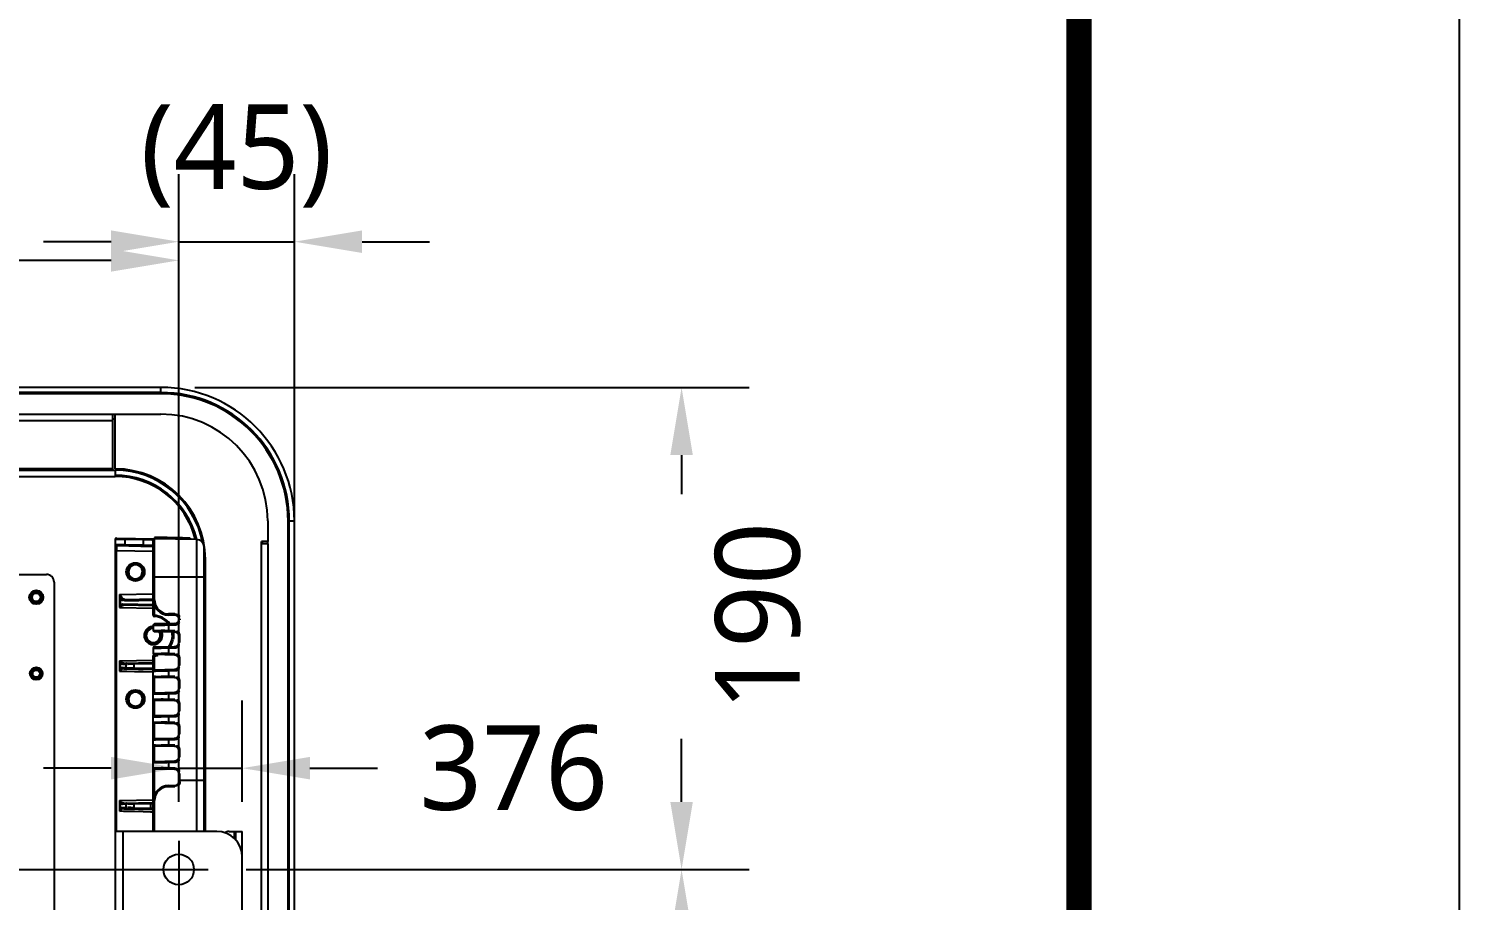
# Model space of a CAD drawing. Header units: millimetres. Extents: x 10297564 to 11610295, y -9287743 to -8409454.
# Drawn here: x 10538575 to 10549864, y -9092511 to -9085635 of the extents above; entities that cross this region are included whole.
import ezdxf

# ---------------------------------------------------------------- set-up
doc = ezdxf.new("R2010")
doc.units = ezdxf.units.MM
doc.header["$LTSCALE"] = 100
doc.linetypes.add('CENTER', pattern=[50.8, 31.75, -6.35, 6.35, -6.35])
for name, color, linetype in [('-0', 7, 'Continuous'), ('BOX', 7, 'Continuous'), ('BOX_Def', 8, 'Continuous'), ('E1', 1, 'Continuous')]:
    doc.layers.add(name, color=color, linetype=linetype)
doc.layers.add('TITLE', color=7, linetype='Continuous', lineweight=0)
doc.styles.add('HL-S1', font='DotumChe.ttf')
doc.styles.add('MG', font='malgun.ttf')
doc.dimstyles.new('HL-100', dxfattribs={"dimscale": 100, "dimtxt": 3, "dimasz": 4, "dimexe": 2, "dimexo": 2, "dimgap": 1, "dimtad": 1, "dimdec": 0, "dimzin": 0, "dimlunit": 6, "dimtxsty": 'HL-S1', "dimblk": 'DOTSMALL', "dimcen": 4, "dimdle": 2, "dimclrd": 256, "dimclre": 256, "dimclrt": 4, "dimazin": 0, "dimtfac": 1, "dimtdec": 0, "dimtix": 1, "dimtmove": 2, "dimatfit": 3, "dimldrblk": 'DOTSMALL', "dimfxl": 1.5, "dimtolj": 1, "dimtzin": 0, "dimlwd": -1, "dimlwe": -1, "dimarcsym": 0})

# ---------------------------------------------------------------- blocks, each defined once
blk = doc.blocks.new('A$C78AD5414')
at = {"layer": 'BOX', "const_width": 2}
blk.add_lwpolyline([(40, 20), (40, 574), (811, 574), (811, 20)], close=True, dxfattribs=at)
at = {"layer": 'BOX_Def'}
blk.add_lwpolyline([(0, 0), (841, 0), (841, 594), (0, 594)], close=True, dxfattribs=at)
blk = doc.blocks.new('*D90')
at = {"layer": 'defpoints', "color": 0, "transparency": 16777216}
for p in [(115202.5, 45546.1), (115202.5, 41942.7), (127964.1, 41942.7)]:
    blk.add_point(p, dxfattribs=at)
at = {"layer": 'E1', "color": 1, "transparency": 16777216}
for p, q in [((115202.5, 42342.7), (115202.5, 45946.1)), ((127964.1, 42342.7), (127964.1, 45946.1)), ((115602.5, 45546.1), (120213.6, 45546.1)), ((127564.1, 45546.1), (122564.1, 45546.1))]:
    blk.add_line(p, q, dxfattribs=at)
for points in [[(115602.5, 45612.7), (115602.5, 45479.4), (115202.5, 45546.1)], [(127564.1, 45612.7), (127564.1, 45479.4), (127964.1, 45546.1)]]:
    blk.add_solid(points, dxfattribs=at)
at = {"layer": 'E1', "color": 7, "transparency": 16777216, "insert": (121388.8, 46045.9), "char_height": 500, "attachment_point": 5, "style": 'MG'}
blk.add_mtext('\\A1;12,762', dxfattribs=at)
blk = doc.blocks.new('_DotSmall')
at = {"color": 0, "linetype": 'ByBlock', "const_width": 0.5}
blk.add_lwpolyline([(-0.0625, 0, 1), (0.0625, 0, 1)], format="xyb", close=True, dxfattribs=at)
blk = doc.blocks.new('*D88')
at = {"layer": 'defpoints', "color": 0, "transparency": 16777216}
for p in [(128340.3, 42542.1), (127964.1, 42111.4), (128340.3, 41942.7)]:
    blk.add_point(p, dxfattribs=at)
at = {"layer": 'E1', "color": 1, "transparency": 16777216}
for p, q in [((127964.1, 42511.4), (127964.1, 42942.1)), ((128340.3, 42342.7), (128340.3, 42942.1)), ((127564.1, 42542.1), (127164.1, 42542.1)), ((127964.1, 42542.1), (128340.3, 42542.1)), ((128740.3, 42542.1), (129140.3, 42542.1))]:
    blk.add_line(p, q, dxfattribs=at)
for points in [[(127564.1, 42608.8), (127564.1, 42475.5), (127964.1, 42542.1)], [(128740.3, 42608.8), (128740.3, 42475.5), (128340.3, 42542.1)]]:
    blk.add_solid(points, dxfattribs=at)
at = {"layer": 'E1', "color": 7, "transparency": 16777216, "insert": (129946.1, 42542.1), "char_height": 500, "attachment_point": 5, "style": 'MG'}
blk.add_mtext('\\A1;376', dxfattribs=at)
blk = doc.blocks.new('*D91')
at = {"layer": 'defpoints', "color": 0, "transparency": 16777216}
for p in [(127964.1, 41942.7), (127964.1, 37277.5), (130939.8, 37277.5)]:
    blk.add_point(p, dxfattribs=at)
at = {"layer": 'E1', "color": 1, "transparency": 16777216}
for p, q in [((128364.1, 41942.7), (131339.8, 41942.7)), ((130939.8, 41542.7), (130939.8, 40764.7)), ((130939.8, 37677.5), (130939.8, 38734.6)), ((128364.1, 37277.5), (131339.8, 37277.5))]:
    blk.add_line(p, q, dxfattribs=at)
for points in [[(130873.1, 41542.7), (131006.4, 41542.7), (130939.8, 41942.7)], [(130873.1, 37677.5), (131006.4, 37677.5), (130939.8, 37277.5)]]:
    blk.add_solid(points, dxfattribs=at)
at = {"layer": 'E1', "color": 7, "transparency": 16777216, "insert": (131381.3, 39749.6), "char_height": 500, "attachment_point": 5, "rotation": 90, "style": 'MG'}
blk.add_mtext('\\A1;4,665', dxfattribs=at)
blk = doc.blocks.new('*D87')
at = {"layer": 'defpoints', "color": 0, "transparency": 16777216}
for p in [(127658.9, 44794.4), (130939.8, 44794.4), (127964.1, 41942.7)]:
    blk.add_point(p, dxfattribs=at)
at = {"layer": 'E1', "color": 1, "transparency": 16777216}
for p, q in [((128058.9, 44794.4), (131339.8, 44794.4)), ((130939.8, 44394.4), (130939.8, 44163)), ((130939.8, 42342.7), (130939.8, 42716.1)), ((128364.1, 41942.7), (131339.8, 41942.7))]:
    blk.add_line(p, q, dxfattribs=at)
for points in [[(130873.1, 44394.4), (131006.4, 44394.4), (130939.8, 44794.4)], [(130873.1, 42342.7), (131006.4, 42342.7), (130939.8, 41942.7)]]:
    blk.add_solid(points, dxfattribs=at)
at = {"layer": 'E1', "color": 7, "transparency": 16777216, "insert": (131391.8, 43439.5), "char_height": 500, "attachment_point": 5, "rotation": 90, "style": 'MG'}
blk.add_mtext('\\A1;190', dxfattribs=at)
blk = doc.blocks.new('*D86')
at = {"layer": 'defpoints', "color": 0, "transparency": 16777216}
for p in [(128648.8, 45656.5), (127964.1, 42111.4), (128648.8, 42007.7)]:
    blk.add_point(p, dxfattribs=at)
at = {"layer": 'E1', "color": 1, "transparency": 16777216}
for p, q in [((127964.1, 42511.4), (127964.1, 46056.5)), ((128648.8, 42407.7), (128648.8, 46056.5)), ((127564.1, 45656.5), (127164.1, 45656.5)), ((127964.1, 45656.5), (128648.8, 45656.5)), ((129048.8, 45656.5), (129448.8, 45656.5))]:
    blk.add_line(p, q, dxfattribs=at)
for points in [[(127564.1, 45723.2), (127564.1, 45589.8), (127964.1, 45656.5)], [(129048.8, 45723.2), (129048.8, 45589.8), (128648.8, 45656.5)]]:
    blk.add_solid(points, dxfattribs=at)
at = {"layer": 'E1', "color": 7, "transparency": 16777216, "insert": (128306.4, 46163.2), "char_height": 500, "attachment_point": 5, "style": 'MG'}
blk.add_mtext('\\A1;(45)', dxfattribs=at)
blk = doc.blocks.new('인버터 외형도')
at = {"layer": '-0', "linetype": 'Continuous'}
for p, q in [((127858.7, 44794.4), (115277.8, 44794.4)), ((127858.7, 44756.8), (127858.7, 44794.4)), ((127858.7, 44764.3), (115277.8, 44764.3)), ((127858.7, 44756.8), (115277.8, 44756.8)), ((115277.8, 44636.4), (127858.7, 44636.4)), ((127572.8, 44636.4), (127572.8, 44305.3)), ((127587.8, 44312.9), (127587.8, 44636.4)), ((115563.7, 44598.8), (127572.8, 44598.8)), ((127587.8, 44606.3), (127572.8, 44606.3)), ((115548.6, 44305.3), (127587.8, 44305.3)), ((127572.8, 44312.9), (115563.7, 44312.9)), ((127587.8, 44305.3), (127587.8, 44267.7)), ((115548.6, 44267.7), (127587.8, 44267.7)), ((127795.1, 44221.3), (127800.7, 44226.9)), ((127823.2, 44249.4), (127828.8, 44255)), ((128490.8, 44004.4), (128490.8, 43884)), ((128611.2, 44004.4), (128648.8, 44004.4)), ((128611.2, 34674), (128611.2, 44004.4)), ((128618.7, 34674), (128618.7, 44004.4)), ((128648.8, 34674), (128648.8, 44004.4)), ((127587.8, 43895.3), (127587.8, 43866.4)), ((127595, 43895.2), (127587.8, 43895.3)), ((127587.8, 43866.4), (127618, 43865.8)), ((127587.8, 43861.6), (127587.8, 42168.4)), ((127617.9, 43894.9), (127595, 43895.2)), ((127595.2, 43858.8), (127813.6, 43853.9)), ((127595.5, 43902.8), (127821, 43898.9)), ((127648, 43894.4), (127617.9, 43894.9)), ((127618, 43865.8), (127648, 43865.2)), ((127648, 43865.2), (127647.9, 43857.6)), ((127648.2, 43901.9), (127648, 43894.4)), ((127753.4, 43892.6), (127648, 43894.4)), ((127648, 43865.2), (127648, 43894.4)), ((127648, 43865.2), (127753.4, 43862.8)), ((127753.4, 43862.8), (127753.2, 43855.2)), ((127753.5, 43900.1), (127753.4, 43892.6)), ((127805.5, 43891.5), (127753.4, 43892.6)), ((127753.4, 43892.6), (127753.4, 43862.8)), ((127753.4, 43862.8), (127805.6, 43861.4)), ((127813.6, 43891.4), (127805.5, 43891.5)), ((127805.6, 43861.4), (127813.6, 43861.2)), ((127813.6, 43447.3), (127813.6, 43891.4)), ((127821.1, 43907.2), (127821, 43898.9)), ((127851.3, 43906.5), (127821.1, 43907.1)), ((128070.2, 43894.5), (127821.2, 43898.9)), ((127821.2, 43537.9), (127821.2, 43898.9)), ((128031.8, 43902.7), (128031.8, 43895.2)), ((128070.2, 43894.5), (128070.2, 42168.4)), ((128490.8, 43884), (128453.2, 43884)), ((128453.2, 34794.4), (128453.2, 43884)), ((128490.8, 43868.9), (128453.2, 43868.9)), ((128460.7, 43868.9), (128460.7, 43884)), ((128490.8, 43868.9), (128490.8, 43884)), ((128490.8, 43868.9), (128490.8, 34809.4)), ((127587.8, 43828.7), (127595.2, 43828.7)), ((127812.7, 43823.8), (127595.2, 43828.7)), ((127595.2, 42168.4), (127595.2, 43828.7)), ((128114.6, 42168.4), (128114.6, 43849.4)), ((128122.1, 42168.4), (128122.1, 43778.6)), ((127016, 43688.3), (127181.5, 43688.3)), ((127226.7, 43643.2), (127226.7, 41175.2)), ((127813.6, 43673.3), (128114.6, 43673.3)), ((128116.2, 43671.7), (128122.1, 43677.6)), ((127614.6, 43569.1), (127813.6, 43573.3)), ((127614.6, 43569.1), (127614.6, 43562.6)), ((127614.6, 43562.6), (127614.6, 43506.1)), ((127620.5, 43506.6), (127620.5, 43548.9)), ((127643.6, 43532.2), (127813.6, 43535.8)), ((127649.6, 43539.8), (127813.6, 43543.2)), ((127821.2, 43537.9), (127813.6, 43537.9)), ((127614.6, 43506.1), (127614.6, 43493.2)), ((127614.6, 43493.2), (127813.6, 43488.2)), ((127617.7, 43499.3), (127617, 43496.8)), ((127632.6, 43513.6), (127813.6, 43509.8)), ((127813.6, 43502.4), (127638.6, 43506.1)), ((127814.6, 43446.4), (127813.6, 43447.3)), ((127821, 43445.4), (127821, 43498.9)), ((127941.5, 43447.6), (127903.9, 43447.6)), ((127941.6, 43455.1), (127904, 43455.1)), ((127813.6, 43387.5), (127826, 43387.8)), ((127813.6, 43387.5), (127813.6, 43357.1)), ((127813.6, 43357.1), (127826, 43356.8)), ((127942, 43397.8), (127820.9, 43395.1)), ((127942, 43346.8), (127820.9, 43349.6)), ((127826, 43387.8), (127859.8, 43388.5)), ((127826, 43356.8), (127859.7, 43356.1)), ((127905.4, 43389.9), (127940.8, 43389.9)), ((127905.4, 43354.8), (127905.4, 43389.9)), ((127940.9, 43354.8), (127905.4, 43354.8)), ((127964.1, 43425), (127971.7, 43425)), ((127964.1, 43420.4), (127964.1, 43425)), ((127971.7, 43420.4), (127964.1, 43420.4)), ((127971.7, 43425), (127971.7, 43420.4)), ((127971.7, 43324.3), (127964.1, 43324.3)), ((127964.1, 43324.3), (127964.1, 43284.9)), ((127971.7, 43284.9), (127964.1, 43284.9)), ((127971.7, 43284.9), (127971.7, 43324.3)), ((127614.6, 43177.8), (127814.1, 43182)), ((127813.6, 43252.1), (127826, 43252.3)), ((127813.6, 43252.1), (127813.6, 43221.7)), ((127813.6, 43221.7), (127826, 43221.4)), ((127813.6, 43207), (127821, 43207)), ((127813.6, 42168.4), (127813.6, 43207)), ((127820.9, 43259.6), (127942, 43262.4)), ((127942, 43211.4), (127820.9, 43214.1)), ((127821, 43124.2), (127821, 43207)), ((127826, 43252.3), (127859.8, 43253)), ((127826, 43221.4), (127859.7, 43220.7)), ((127905.4, 43254.4), (127940.8, 43254.4)), ((127905.4, 43219.3), (127905.4, 43254.4)), ((127940.9, 43219.3), (127905.4, 43219.3)), ((127971.7, 43188.8), (127964.1, 43188.8)), ((127964.1, 43188.8), (127964.1, 43149.5)), ((127971.7, 43149.5), (127971.7, 43188.8)), ((127614.6, 43177.8), (127614.6, 43172.9)), ((127614.6, 43172.9), (127614.6, 43134.7)), ((127614.6, 43134.7), (127614.6, 43129.9)), ((127614.6, 43129.9), (127614.6, 43115.3)), ((127614.6, 43115.3), (127618.6, 43116.9)), ((127620.6, 43172.8), (127616.6, 43173.9)), ((127618.6, 43116.9), (127638.2, 43116.5)), ((127620.5, 43130.4), (127620.5, 43162.7)), ((127624, 43158.9), (127620.5, 43162.7)), ((127624, 43134.3), (127620.5, 43130.4)), ((127628.2, 43156.5), (127624, 43158.9)), ((127628.1, 43136.6), (127624, 43134.3)), ((127632.6, 43137.4), (127628.1, 43136.6)), ((127632.6, 43155.8), (127628.2, 43156.5)), ((127652.1, 43156.2), (127632.6, 43155.8)), ((127632.6, 43137.4), (127652.1, 43137)), ((127638.2, 43116.5), (127657.7, 43116)), ((127638.6, 43163.3), (127813.6, 43167)), ((127638.6, 43129.9), (127813.8, 43126.2)), ((127652.8, 43159.8), (127652.1, 43156.2)), ((127652.1, 43156.2), (127652.1, 43137)), ((127652.1, 43137), (127681.7, 43136.4)), ((127655.1, 43130.5), (127658, 43129.4)), ((127657.7, 43116), (127701.9, 43114.9)), ((127661.2, 43156.3), (127660.5, 43156.3)), ((127665.3, 43156.4), (127661.2, 43156.3)), ((127681.2, 43156.7), (127665.3, 43156.4)), ((127700, 43157.1), (127681.2, 43156.7)), ((127700, 43157.1), (127700.1, 43160.8)), ((127813.6, 43159.5), (127700, 43157.1)), ((127700, 43136.1), (127700, 43157.1)), ((127700, 43136.1), (127813.9, 43133.7)), ((127701.9, 43114.9), (127754.1, 43113.5)), ((127754.1, 43113.5), (127814.2, 43112)), ((127813.6, 43116.6), (127826, 43116.9)), ((127820.9, 43124.2), (127942, 43126.9)), ((127826, 43116.9), (127859.8, 43117.6)), ((127905.4, 43119), (127940.8, 43119)), ((127905.4, 43083.9), (127905.4, 43119)), ((127971.7, 43149.5), (127964.1, 43149.5)), ((127813.6, 43086.2), (127826, 43086)), ((127942, 43075.9), (127820.9, 43078.7)), ((127821, 42988.7), (127821, 43078.7)), ((127826, 43086), (127859.7, 43085.3)), ((127940.9, 43083.9), (127905.4, 43083.9)), ((127971.7, 43053.4), (127964.1, 43053.4)), ((127964.1, 43053.4), (127964.1, 43014)), ((127971.7, 43014), (127964.1, 43014)), ((127971.7, 43014), (127971.7, 43053.4)), ((127813.6, 42981.2), (127826, 42981.5)), ((127813.6, 42950.8), (127826, 42950.5)), ((127820.9, 42988.7), (127942, 42991.5)), ((127942, 42940.5), (127820.9, 42943.2)), ((127821, 42853.3), (127821, 42943.2)), ((127826, 42981.5), (127859.8, 42982.2)), ((127826, 42950.5), (127859.7, 42949.8)), ((127905.4, 42983.5), (127940.8, 42983.5)), ((127905.4, 42948.4), (127905.4, 42983.5)), ((127940.9, 42948.4), (127905.4, 42948.4)), ((127813.6, 42845.8), (127826, 42846)), ((127820.9, 42853.3), (127942, 42856)), ((127826, 42846), (127859.8, 42846.7)), ((127905.4, 42848.1), (127940.8, 42848.1)), ((127905.4, 42813), (127905.4, 42848.1)), ((127971.7, 42917.9), (127964.1, 42917.9)), ((127964.1, 42917.9), (127964.1, 42878.6)), ((127971.7, 42878.6), (127964.1, 42878.6)), ((127971.7, 42878.6), (127971.7, 42917.9)), ((127813.6, 42815.3), (127826, 42815.1)), ((127942, 42805.1), (127820.9, 42807.8)), ((127821, 42717.8), (127821, 42807.8)), ((127826, 42815.1), (127859.7, 42814.4)), ((127940.9, 42813), (127905.4, 42813)), ((127971.7, 42782.5), (127964.1, 42782.5)), ((127964.1, 42782.5), (127964.1, 42743.2)), ((127971.7, 42743.2), (127971.7, 42782.5)), ((127813.6, 42710.3), (127826, 42710.6)), ((127813.6, 42679.9), (127826, 42679.6)), ((127820.9, 42717.8), (127942, 42720.6)), ((127942, 42669.6), (127820.9, 42672.4)), ((127821, 42582.4), (127821, 42672.4)), ((127826, 42710.6), (127859.8, 42711.3)), ((127826, 42679.6), (127859.7, 42678.9)), ((127905.4, 42712.6), (127940.8, 42712.6)), ((127905.4, 42677.6), (127905.4, 42712.6)), ((127940.9, 42677.6), (127905.4, 42677.6)), ((127971.7, 42743.2), (127964.1, 42743.2)), ((127971.7, 42647.1), (127964.1, 42647.1)), ((127964.1, 42647.1), (127964.1, 42607.7)), ((127971.7, 42607.7), (127964.1, 42607.7)), ((127971.7, 42607.7), (127971.7, 42647.1)), ((127813.6, 42574.9), (127826, 42575.1)), ((127813.6, 42544.4), (127826, 42544.2)), ((127820.9, 42582.4), (127942, 42585.2)), ((127942, 42534.2), (127820.9, 42536.9)), ((127821, 42376.7), (127821, 42536.9)), ((127826, 42575.1), (127859.8, 42575.8)), ((127826, 42544.2), (127859.7, 42543.5)), ((127905.4, 42577.2), (127940.8, 42577.2)), ((127905.4, 42542.1), (127905.4, 42577.2)), ((127940.9, 42542.1), (127905.4, 42542.1)), ((127971.7, 42511.6), (127964.1, 42511.6)), ((127964.1, 42461.8), (127964.1, 42511.6)), ((127971.7, 42462), (127971.7, 42511.6)), ((127903.9, 42439.3), (127941.5, 42439.3)), ((127941.6, 42432.7), (127904, 42432.7)), ((128114.6, 42469.4), (127964.1, 42469.4)), ((127614.6, 42350.1), (127813, 42354.3)), ((127614.6, 42350.1), (127614.6, 42345.2)), ((127614.6, 42345.2), (127614.6, 42307)), ((127620.6, 42345.1), (127616.6, 42346.2)), ((127620.5, 42302.7), (127620.5, 42335)), ((127624, 42331.2), (127620.5, 42335)), ((127638.6, 42335.6), (127813.3, 42339.3)), ((127821.2, 42168.3), (127821.2, 42351.9)), ((127614.6, 42307), (127614.6, 42302.2)), ((127614.6, 42302.2), (127614.6, 42287.6)), ((127614.6, 42287.6), (127618.6, 42289.2)), ((127618.6, 42289.2), (127638.2, 42288.8)), ((127628.2, 42328.8), (127624, 42331.2)), ((127632.6, 42328.1), (127628.2, 42328.8)), ((127652.1, 42328.5), (127632.6, 42328.1)), ((127632.6, 42309.7), (127652.1, 42309.3)), ((127638.2, 42288.8), (127657.7, 42288.3)), ((127638.6, 42302.2), (127813.6, 42298.5)), ((127652.8, 42332.1), (127652.1, 42328.5)), ((127652.1, 42328.5), (127652.1, 42309.3)), ((127655.1, 42302.8), (127658, 42301.8)), ((127657.7, 42288.3), (127701.9, 42287.2)), ((127661.4, 42328.7), (127660.5, 42328.6)), ((127661.2, 42309.1), (127660.5, 42309.1)), ((127665.3, 42309), (127661.2, 42309.1)), ((127665.3, 42328.7), (127661.4, 42328.7)), ((127681.2, 42329), (127665.3, 42328.7)), ((127681.3, 42308.7), (127665.3, 42309)), ((127700, 42329.4), (127681.2, 42329)), ((127700, 42308.4), (127681.3, 42308.7)), ((127700, 42329.4), (127700.1, 42333.1)), ((127796.5, 42331.4), (127700, 42329.4)), ((127700, 42308.4), (127700, 42329.4)), ((127700, 42308.4), (127796.5, 42306.3)), ((127701.9, 42287.2), (127754.1, 42285.8)), ((127754.1, 42285.8), (127797.3, 42284.7)), ((127813.4, 42331.8), (127796.5, 42331.4)), ((127796.5, 42331.4), (127796.5, 42306.3)), ((127796.5, 42306.3), (127813.6, 42306)), ((127797.3, 42284.7), (127813.6, 42284.3)), ((128189.8, 42168.4), (127587.8, 42168.4)), ((127587.8, 42168.4), (127587.8, 36931.3)), ((127633, 42168.4), (127633, 36931.3)), ((128262.3, 42168.4), (128340.3, 42168.4)), ((128295.1, 42124.8), (128295.1, 42168.4)), ((128302.7, 42117.3), (128302.7, 42168.4)), ((128340.3, 36931.3), (128340.3, 42168.4))]:
    blk.add_line(p, q, dxfattribs=at)
at = {"layer": '-0', "linetype": 'CENTER'}
for p, q in [((127964.1, 42111.4), (127964.1, 37068.3)), ((115042.8, 41942.7), (128138.8, 41942.7))]:
    blk.add_line(p, q, dxfattribs=at)
at = {"layer": '-0', "linetype": 'Continuous'}
for points in [[(127615.6, 43562.6), (127617.8, 43558.5), (127619.3, 43553.8), (127620.5, 43548.9)], [(127616.6, 43563.3), (127620.7, 43561), (127623.7, 43557.2), (127626.4, 43553.1)], [(127626.4, 43553), (127624.1, 43552), (127622, 43550.5), (127620.5, 43548.9)], [(127620.5, 43506.6), (127619.2, 43502.9), (127617.7, 43499.3)], [(127618.6, 43493.1), (127620.7, 43496.5), (127623.6, 43499), (127626.4, 43501.5)], [(127620.5, 43506.6), (127624, 43510.5), (127628.2, 43512.9), (127632.6, 43513.6)], [(127821, 43445.4), (127817.3, 43445.7), (127814.6, 43446.4)], [(127904, 43455.1), (127904, 43451.3), (127903.9, 43448.6), (127903.9, 43447.6)], [(127905.1, 43397), (127905.2, 43396), (127905.3, 43393.2), (127905.4, 43389.4)], [(127905.4, 43355.2), (127905.3, 43351.4), (127905.2, 43348.7), (127905.1, 43347.7)], [(127905.4, 43254), (127905.3, 43257.8), (127905.2, 43260.5), (127905.1, 43261.5)], [(127905.4, 43219.7), (127905.3, 43216), (127905.2, 43213.2), (127905.1, 43212.2)], [(127616.6, 43172.4), (127617.6, 43170.1), (127619.2, 43166.5), (127620.5, 43162.7)], [(127617.8, 43118.3), (127617.7, 43122.4), (127619, 43126.4), (127620.5, 43130.4)], [(127618.6, 43116.9), (127620.7, 43120.3), (127623.6, 43122.8), (127626.4, 43125.3)], [(127626.4, 43167.9), (127623.7, 43170.4), (127620.6, 43172.8)], [(127652.1, 43137), (127652.9, 43133.2), (127655.1, 43130.5)], [(127658, 43163.7), (127655, 43162.6), (127652.8, 43159.8)], [(127701.2, 43128.5), (127700.6, 43129.6), (127700.1, 43132.3), (127700, 43136.1)], [(127700.1, 43160.8), (127700.6, 43163.6), (127701.2, 43164.6)], [(127905.4, 43118.6), (127905.3, 43122.3), (127905.2, 43125.1), (127905.1, 43126.1)], [(127905.4, 43084.3), (127905.3, 43080.5), (127905.2, 43077.8), (127905.1, 43076.8)], [(127905.4, 42983.1), (127905.3, 42986.9), (127905.2, 42989.6), (127905.1, 42990.6)], [(127905.4, 42948.9), (127905.3, 42945.1), (127905.2, 42942.3), (127905.1, 42941.3)], [(127905.4, 42847.7), (127905.3, 42851.4), (127905.2, 42854.2), (127905.1, 42855.2)], [(127905.4, 42813.4), (127905.3, 42809.7), (127905.2, 42806.9), (127905.1, 42805.9)], [(127905.4, 42712.2), (127905.3, 42716), (127905.2, 42718.8), (127905.1, 42719.8)], [(127905.4, 42678), (127905.3, 42674.2), (127905.2, 42671.5), (127905.1, 42670.5)], [(127905.4, 42576.8), (127905.3, 42580.6), (127905.2, 42583.3), (127905.1, 42584.3)], [(127905.4, 42542.5), (127905.3, 42538.8), (127905.2, 42536), (127905.1, 42535)], [(127616.6, 42344.7), (127617.6, 42342.4), (127619.2, 42338.8), (127620.5, 42335)], [(127626.4, 42340.2), (127623.7, 42342.7), (127620.6, 42345.1)], [(127658, 42336), (127655, 42334.9), (127652.8, 42332.1)], [(127700.1, 42333.1), (127700.6, 42335.9), (127701.2, 42336.9)], [(127617.3, 42290), (127617.5, 42294.3), (127619, 42298.5), (127620.5, 42302.7)], [(127618.6, 42289.2), (127621.1, 42292.9), (127626.4, 42297.6)], [(127620.5, 42302.7), (127624, 42306.6), (127628.2, 42308.9), (127632.6, 42309.7)], [(127652.1, 42309.3), (127652.9, 42305.5), (127655.1, 42302.8)], [(127701.2, 42300.8), (127700.6, 42301.9), (127700.1, 42304.6), (127700, 42308.4)]]:
    blk.add_lwpolyline(points, dxfattribs=at)
for centre, radius in [((127708.2, 43703.4), 54.2), ((127708.2, 43703.4), 45.1), ((127121.3, 43552.9), 41.4), ((127121.3, 43552.9), 40.7), ((127121.3, 43552.9), 40.5), ((127121.3, 43552.9), 30.9), ((127121.3, 43552.9), 24.8), ((127121.3, 43101.4), 37.6), ((127121.3, 43101.4), 30.1), ((127121.3, 43101.4), 21.2), ((127708.2, 42950.9), 54.2), ((127708.2, 42950.9), 45.1), ((127964.1, 41942.7), 90.3)]:
    blk.add_circle(centre, radius, dxfattribs=at)
for centre, radius, start, end in [((127858.7, 44004.4), 790.1, 0, 90), ((127858.7, 44004.4), 760, 0, 90), ((127858.7, 44004.4), 752.4, 0, 90), ((127858.7, 44004.4), 632.1, 0, 90), ((127587.8, 43778.6), 534.2, 0, 90), ((127587.8, 43778.6), 526.7, 10.56304, 90), ((127587.8, 43778.6), 496.6, 13.49211, 90), ((127587.8, 43778.6), 489.1, 14.21053, 90), ((127595.4, 43895.3), 7.52, 89.01642, 180.00159), ((127595.4, 43866.4), 7.52, 179.99918, 268.68798), ((127821.1, 43891.4), 7.52, 89, 180), ((127463.9, 21468.4), 22441.5, 88.5501, 89.0111), ((128069.4, 43849.4), 45.1, 0, 89), ((133769.5, 43864), 6174.4, 180.18802, 180.32722), ((127181.5, 43643.2), 45.1, 0, 90), ((127708.2, 43703.4), 42.1, 270, 269.90984), ((127708.2, 43703.4), 41.4, 255, 195), ((127121.3, 43552.9), 30.1, 255, 195), ((127649, 43565.3), 25.5, 258.6105, 271.19154), ((127903.9, 43537.9), 90.3, 180, 270), ((127821.1, 43447.3), 7.52, 180, 266.41668), ((127813.6, 43327.2), 112.9, 38.12001, 86.41668), ((127813.2, 43321.3), 124.4, 66.86633, 86.43222), ((127814.4, 43324.4), 121.1, 53.26349, 66.78943), ((127941.5, 43425), 22.6, 0, 90), ((127813.6, 43327.2), 54.2, 90, 25.51645), ((127813.6, 43327.2), 45.1, 90, 28.80328), ((127813.6, 43327.2), 42.1, 90, 31.139), ((127813.6, 43327.2), 41.4, 90, 195), ((127821.1, 43387.5), 7.52, 91.30153, 180.00015), ((127821.1, 43357.1), 7.52, 179.99986, 268.69847), ((127461.7, 23117), 20243, 88.74401, 88.87337), ((127463.5, 63531.7), 20147.1, 271.12696, 271.25691), ((127815.7, 43326.3), 118.7, 46.45085, 53.23101), ((127815.6, 43326.2), 118.9, 39.08028, 46.43337), ((127815.5, 43326.1), 119, 37.21134, 39.08475), ((127941.5, 43420.4), 22.6, 271.32256, 360), ((127622.6, 43382.9), 319.8, 1.31301, 1.98005), ((127813.6, 43327.2), 41.4, 255, 31.75251), ((127813.6, 43327.2), 112.9, 322.61132, 8.95728), ((127813.1, 43327.4), 120.8, 325.02407, 334.13002), ((127814.7, 43326.6), 119.1, 334.11146, 348.70605), ((127941.5, 43324.3), 22.6, 358.72932, 88.7), ((127941.5, 43284.9), 22.6, 271.32254, 0), ((127821.1, 43252.1), 7.52, 91.3, 180), ((127821.1, 43221.7), 7.52, 179.99986, 268.69847), ((127821.1, 43207), 7.52, 93.58332, 180), ((127813.8, 43321.3), 114.5, 273.60548, 278.60093), ((127813.1, 43325.9), 119.2, 278.59654, 283.3008), ((127461.7, 22981.6), 20243, 88.74401, 88.87337), ((127463.5, 63396.4), 20147.2, 271.12696, 271.25691), ((127941.5, 43188.8), 22.6, 358.72932, 88.7), ((127637.4, 43179.2), 15.8, 226.09753, 242.40732), ((127637.4, 43113.9), 15.8, 117.57123, 133.90355), ((127821.1, 43116.6), 7.52, 91.3, 180), ((127463.5, 63260.9), 20147.2, 271.12696, 271.25691), ((127941.5, 43149.5), 22.6, 271.32254, 0), ((127821.1, 43086.2), 7.52, 179.99986, 268.69847), ((127461.7, 22846.1), 20243, 88.74401, 88.87337), ((127941.5, 43053.4), 22.6, 358.72932, 88.7), ((127941.5, 43014), 22.6, 271.32254, 0), ((127708.2, 42950.9), 42.1, 270, 269.90984), ((127708.2, 42950.9), 41.4, 255, 195), ((127821.1, 42981.2), 7.52, 91.3, 180), ((127821.1, 42950.8), 7.52, 179.99986, 268.69847), ((127461.7, 22710.7), 20243, 88.74401, 88.87337), ((127463.5, 63125.5), 20147.2, 271.12696, 271.25691), ((127941.5, 42917.9), 22.6, 358.72932, 88.7), ((127821.1, 42845.8), 7.52, 91.3, 180), ((127463.5, 62990), 20147.2, 271.12696, 271.25691), ((127941.5, 42878.6), 22.6, 271.32254, 0), ((127821.1, 42815.3), 7.52, 179.99986, 268.69847), ((127461.7, 22575.2), 20243, 88.74401, 88.87337), ((127941.5, 42782.5), 22.6, 358.72932, 88.7), ((127821.1, 42710.3), 7.52, 91.3, 180), ((127821.1, 42679.9), 7.52, 179.99986, 268.69847), ((127461.7, 22439.8), 20243, 88.74401, 88.87337), ((127463.5, 62854.6), 20147.2, 271.12696, 271.25691), ((127941.5, 42743.2), 22.6, 271.32254, 0), ((127941.5, 42647.1), 22.6, 358.72932, 88.7), ((127941.5, 42607.7), 22.6, 271.32254, 0), ((127821.1, 42574.9), 7.52, 91.3, 180), ((127821.1, 42544.4), 7.52, 179.99986, 268.69847), ((127462.2, 22330.3), 20217.1, 88.74373, 88.87326), ((127463.5, 62719.1), 20147.2, 271.12696, 271.25691), ((127941.5, 42511.6), 22.6, 0, 88.7), ((127903.9, 42349), 90.3, 90, 180), ((127941.5, 42461.8), 22.6, 270, 360), ((127637.4, 42351.5), 15.8, 226.09753, 242.40732), ((127637.4, 42286.2), 15.8, 117.57245, 133.90479), ((128189.8, 42017.9), 150.5, 0, 90), ((128262.3, 42123.2), 45.1, 90, 124.18998)]:
    blk.add_arc(centre, radius, start, end, dxfattribs=at)
for points, knots in [([(127595.2, 43858.8), (127593.8, 43858.9), (127596.9, 43850.5), (127595.1, 43847.4), (127595.2, 43843.7)], [0, 0, 0, 0, 0.269869, 1, 1, 1, 1]), ([(127620.5, 43548.9), (127622.8, 43544.2), (127626, 43533.6), (127638.7, 43535), (127641.1, 43538.1)], [0, 0, 0, 0, 0.577549, 1, 1, 1, 1]), ([(127644, 43540.3), (127640.5, 43540.9), (127633.5, 43544), (127628.4, 43549.8), (127626.4, 43553.1)], [0, 0, 0, 0, 0.475178, 1, 1, 1, 1]), ([(127643.6, 43532.2), (127643.6, 43533.4), (127644.3, 43535.7), (127645.7, 43537.7), (127646.6, 43538.4)], [0, 0, 0, 0, 0.499525, 1, 1, 1, 1]), ([(127646.6, 43538.4), (127647, 43538.8), (127648, 43539.4), (127649.1, 43539.7), (127649.6, 43539.8)], [0, 0, 0, 0, 0.527, 1, 1, 1, 1]), ([(127626.4, 43501.5), (127625.2, 43502), (127622.9, 43503.5), (127621.1, 43505.5), (127620.5, 43506.6)], [0, 0, 0, 0, 0.514137, 1, 1, 1, 1]), ([(127626.4, 43501.5), (127628, 43503.1), (127631.9, 43505.5), (127636.4, 43506.1), (127638.6, 43506.1)], [0, 0, 0, 0, 0.505944, 1, 1, 1, 1]), ([(127632.6, 43513.6), (127632.6, 43511.8), (127633.9, 43508.5), (127637, 43506.1), (127638.6, 43506.1)], [0, 0, 0, 0, 0.532519, 1, 1, 1, 1]), ([(127821, 43445.4), (127820.9, 43444.1), (127821.4, 43443.1), (127820.1, 43439.6), (127820.6, 43439.8)], [0, 0, 0, 0, 0.706069, 1, 1, 1, 1]), ([(127941.6, 43455.1), (127941.6, 43453.4), (127940.8, 43451.7), (127942.3, 43447.6), (127941.5, 43447.6)], [0, 0, 0, 0, 0.677283, 1, 1, 1, 1]), ([(127967.8, 43439.8), (127967.8, 43438.4), (127967.1, 43435.1), (127965.3, 43432.3), (127964.2, 43430.9)], [0, 0, 0, 0, 0.439535, 1, 1, 1, 1]), ([(127940.8, 43389.9), (127944.5, 43389.9), (127951.9, 43391.1), (127959, 43394), (127962.1, 43396.1)], [0, 0, 0, 0, 0.493778, 1, 1, 1, 1]), ([(127942.3, 43354.3), (127942.3, 43352.6), (127941.4, 43351), (127942.8, 43346.8), (127942, 43346.8)], [0, 0, 0, 0, 0.677233, 1, 1, 1, 1]), ([(127942, 43397.8), (127942.4, 43397.8), (127941.7, 43395.7), (127942.2, 43394.9), (127942.2, 43394)], [0, 0, 0, 0, 0.289316, 1, 1, 1, 1]), ([(127957, 43350.1), (127955.5, 43350.2), (127952, 43349.4), (127949.1, 43347.5), (127947.5, 43346.3)], [0, 0, 0, 0, 0.435309, 1, 1, 1, 1]), ([(127962, 43348.5), (127961.3, 43349), (127959.7, 43349.8), (127957.9, 43350.1), (127957, 43350.1)], [0, 0, 0, 0, 0.496551, 1, 1, 1, 1]), ([(127962.1, 43396.1), (127963.7, 43397.3), (127966.6, 43399.9), (127967.8, 43403.7), (127967.8, 43405.5)], [0, 0, 0, 0, 0.516818, 1, 1, 1, 1]), ([(127967.8, 43405.5), (127967.8, 43407), (127967, 43410.3), (127965.3, 43413.1), (127964.1, 43414.6)], [0, 0, 0, 0, 0.439417, 1, 1, 1, 1]), ([(127971.7, 43324.3), (127971.7, 43328.8), (127970.1, 43337.6), (127965.6, 43346.1), (127962, 43348.5)], [0, 0, 0, 0, 0.514867, 1, 1, 1, 1]), ([(127962.1, 43260.7), (127963.7, 43261.8), (127966.6, 43264.5), (127967.8, 43268.3), (127967.8, 43270.1)], [0, 0, 0, 0, 0.516818, 1, 1, 1, 1]), ([(127967.8, 43270.1), (127967.8, 43271.6), (127967, 43274.9), (127965.3, 43277.7), (127964.1, 43279.2)], [0, 0, 0, 0, 0.439417, 1, 1, 1, 1]), ([(127820.6, 43213.3), (127820.6, 43213.6), (127820.7, 43213.9), (127820.5, 43214.5), (127820.6, 43214.5)], [0, 0, 0, 0, 0.728662, 1, 1, 1, 1]), ([(127821, 43207), (127820.9, 43208.2), (127820.8, 43210.2), (127820.7, 43212.3), (127820.6, 43213.3)], [0, 0, 0, 0, 0.551515, 1, 1, 1, 1]), ([(127940.8, 43254.4), (127944.5, 43254.5), (127951.9, 43255.7), (127959, 43258.5), (127962.1, 43260.7)], [0, 0, 0, 0, 0.493778, 1, 1, 1, 1]), ([(127942.3, 43254.8), (127942.3, 43256.5), (127941.4, 43258.2), (127942.8, 43262.4), (127942, 43262.4)], [0, 0, 0, 0, 0.677232, 1, 1, 1, 1]), ([(127942.3, 43218.9), (127942.3, 43217.2), (127941.4, 43215.6), (127942.8, 43211.4), (127942, 43211.4)], [0, 0, 0, 0, 0.677233, 1, 1, 1, 1]), ([(127957, 43214.7), (127955.5, 43214.7), (127952, 43213.9), (127949.1, 43212), (127947.5, 43210.8)], [0, 0, 0, 0, 0.435309, 1, 1, 1, 1]), ([(127962, 43213.1), (127961.3, 43213.5), (127959.7, 43214.4), (127957.9, 43214.7), (127957, 43214.7)], [0, 0, 0, 0, 0.496551, 1, 1, 1, 1]), ([(127971.7, 43188.8), (127971.7, 43193.4), (127970.1, 43202.1), (127965.6, 43210.7), (127962, 43213.1)], [0, 0, 0, 0, 0.514867, 1, 1, 1, 1]), ([(127620.5, 43162.7), (127621.1, 43163.9), (127622.9, 43165.9), (127625.2, 43167.4), (127626.4, 43167.9)], [0, 0, 0, 0, 0.485867, 1, 1, 1, 1]), ([(127626.4, 43125.3), (127625.2, 43125.8), (127622.9, 43127.3), (127621.1, 43129.3), (127620.5, 43130.4)], [0, 0, 0, 0, 0.514137, 1, 1, 1, 1]), ([(127638.6, 43163.3), (127637.1, 43163.3), (127634.2, 43163.5), (127631.4, 43164.6), (127630.1, 43165.2)], [0, 0, 0, 0, 0.497841, 1, 1, 1, 1]), ([(127638.6, 43129.9), (127637.1, 43129.9), (127634.2, 43129.6), (127631.4, 43128.6), (127630.1, 43127.9)], [0, 0, 0, 0, 0.497836, 1, 1, 1, 1]), ([(127633.6, 43159.4), (127633.3, 43158.8), (127632.8, 43157.6), (127632.6, 43156.4), (127632.6, 43155.8)], [0, 0, 0, 0, 0.508191, 1, 1, 1, 1]), ([(127633.6, 43133.7), (127633.3, 43134.3), (127632.8, 43135.5), (127632.6, 43136.7), (127632.6, 43137.4)], [0, 0, 0, 0, 0.508227, 1, 1, 1, 1]), ([(127638.6, 43163.3), (127637.6, 43163.3), (127635.5, 43162.2), (127634.1, 43160.4), (127633.6, 43159.4)], [0, 0, 0, 0, 0.459063, 1, 1, 1, 1]), ([(127638.6, 43129.9), (127637.6, 43129.9), (127635.5, 43130.9), (127634.2, 43132.7), (127633.6, 43133.7)], [0, 0, 0, 0, 0.459182, 1, 1, 1, 1]), ([(127681.7, 43136.4), (127684.1, 43136.4), (127689.1, 43136.3), (127694.2, 43136.2), (127696.8, 43136.1)], [0, 0, 0, 0, 0.478439, 1, 1, 1, 1]), ([(127940.8, 43119), (127944.5, 43119.1), (127951.9, 43120.3), (127959, 43123.1), (127962.1, 43125.3)], [0, 0, 0, 0, 0.493778, 1, 1, 1, 1]), ([(127942.3, 43119.4), (127942.3, 43121.1), (127941.4, 43122.7), (127942.8, 43126.9), (127942, 43126.9)], [0, 0, 0, 0, 0.677232, 1, 1, 1, 1]), ([(127962.1, 43125.3), (127963.7, 43126.4), (127966.6, 43129), (127967.8, 43132.8), (127967.8, 43134.7)], [0, 0, 0, 0, 0.516818, 1, 1, 1, 1]), ([(127967.8, 43134.7), (127967.8, 43136.1), (127967, 43139.4), (127965.3, 43142.3), (127964.1, 43143.7)], [0, 0, 0, 0, 0.439417, 1, 1, 1, 1]), ([(127942.3, 43083.5), (127942.3, 43081.8), (127941.4, 43080.1), (127942.8, 43075.9), (127942, 43075.9)], [0, 0, 0, 0, 0.677233, 1, 1, 1, 1]), ([(127957, 43079.2), (127955.5, 43079.3), (127952, 43078.5), (127949.1, 43076.6), (127947.5, 43075.4)], [0, 0, 0, 0, 0.435309, 1, 1, 1, 1]), ([(127962, 43077.6), (127961.3, 43078.1), (127959.7, 43078.9), (127957.9, 43079.2), (127957, 43079.2)], [0, 0, 0, 0, 0.496551, 1, 1, 1, 1]), ([(127971.7, 43053.4), (127971.7, 43058), (127970.1, 43066.7), (127965.6, 43075.2), (127962, 43077.6)], [0, 0, 0, 0, 0.514867, 1, 1, 1, 1]), ([(127940.8, 42983.5), (127944.5, 42983.6), (127951.9, 42984.8), (127959, 42987.6), (127962.1, 42989.8)], [0, 0, 0, 0, 0.493778, 1, 1, 1, 1]), ([(127942.3, 42984), (127942.3, 42985.7), (127941.4, 42987.3), (127942.8, 42991.5), (127942, 42991.5)], [0, 0, 0, 0, 0.677232, 1, 1, 1, 1]), ([(127942.3, 42948), (127942.3, 42946.3), (127941.4, 42944.7), (127942.8, 42940.5), (127942, 42940.5)], [0, 0, 0, 0, 0.677233, 1, 1, 1, 1]), ([(127957, 42943.8), (127955.5, 42943.8), (127952, 42943), (127949.1, 42941.1), (127947.5, 42939.9)], [0, 0, 0, 0, 0.435309, 1, 1, 1, 1]), ([(127962, 42942.2), (127961.3, 42942.7), (127959.7, 42943.5), (127957.9, 42943.8), (127957, 42943.8)], [0, 0, 0, 0, 0.496551, 1, 1, 1, 1]), ([(127971.7, 42917.9), (127971.7, 42922.5), (127970.1, 42931.3), (127965.6, 42939.8), (127962, 42942.2)], [0, 0, 0, 0, 0.514867, 1, 1, 1, 1]), ([(127962.1, 42989.8), (127963.7, 42991), (127966.6, 42993.6), (127967.8, 42997.4), (127967.8, 42999.2)], [0, 0, 0, 0, 0.516818, 1, 1, 1, 1]), ([(127967.8, 42999.2), (127967.8, 43000.7), (127967, 43004), (127965.3, 43006.8), (127964.1, 43008.3)], [0, 0, 0, 0, 0.439417, 1, 1, 1, 1]), ([(127940.8, 42848.1), (127944.5, 42848.2), (127951.9, 42849.4), (127959, 42852.2), (127962.1, 42854.4)], [0, 0, 0, 0, 0.493778, 1, 1, 1, 1]), ([(127942.3, 42848.5), (127942.3, 42850.2), (127941.4, 42851.9), (127942.8, 42856.1), (127942, 42856)], [0, 0, 0, 0, 0.677232, 1, 1, 1, 1]), ([(127962.1, 42854.4), (127963.7, 42855.5), (127966.6, 42858.1), (127967.8, 42862), (127967.8, 42863.8)], [0, 0, 0, 0, 0.516818, 1, 1, 1, 1]), ([(127967.8, 42863.8), (127967.8, 42865.2), (127967, 42868.5), (127965.3, 42871.4), (127964.1, 42872.9)], [0, 0, 0, 0, 0.439417, 1, 1, 1, 1]), ([(127942.3, 42812.6), (127942.3, 42810.9), (127941.4, 42809.2), (127942.8, 42805), (127942, 42805.1)], [0, 0, 0, 0, 0.677233, 1, 1, 1, 1]), ([(127957, 42808.4), (127955.5, 42808.4), (127952, 42807.6), (127949.1, 42805.7), (127947.5, 42804.5)], [0, 0, 0, 0, 0.435309, 1, 1, 1, 1]), ([(127962, 42806.7), (127961.3, 42807.2), (127959.7, 42808), (127957.9, 42808.3), (127957, 42808.4)], [0, 0, 0, 0, 0.496551, 1, 1, 1, 1]), ([(127971.7, 42782.5), (127971.7, 42787.1), (127970.1, 42795.8), (127965.6, 42804.4), (127962, 42806.7)], [0, 0, 0, 0, 0.514867, 1, 1, 1, 1]), ([(127940.8, 42712.6), (127944.5, 42712.7), (127951.9, 42713.9), (127959, 42716.8), (127962.1, 42718.9)], [0, 0, 0, 0, 0.493778, 1, 1, 1, 1]), ([(127942.3, 42713.1), (127942.3, 42714.8), (127941.4, 42716.4), (127942.8, 42720.6), (127942, 42720.6)], [0, 0, 0, 0, 0.677232, 1, 1, 1, 1]), ([(127942.3, 42677.1), (127942.3, 42675.4), (127941.4, 42673.8), (127942.8, 42669.6), (127942, 42669.6)], [0, 0, 0, 0, 0.677233, 1, 1, 1, 1]), ([(127957, 42672.9), (127955.5, 42673), (127952, 42672.2), (127949.1, 42670.3), (127947.5, 42669.1)], [0, 0, 0, 0, 0.435309, 1, 1, 1, 1]), ([(127962, 42671.3), (127961.3, 42671.8), (127959.7, 42672.6), (127957.9, 42672.9), (127957, 42672.9)], [0, 0, 0, 0, 0.496551, 1, 1, 1, 1]), ([(127962.1, 42718.9), (127963.7, 42720.1), (127966.6, 42722.7), (127967.8, 42726.5), (127967.8, 42728.3)], [0, 0, 0, 0, 0.516818, 1, 1, 1, 1]), ([(127967.8, 42728.3), (127967.8, 42729.8), (127967, 42733.1), (127965.3, 42735.9), (127964.1, 42737.4)], [0, 0, 0, 0, 0.439417, 1, 1, 1, 1]), ([(127971.7, 42647.1), (127971.7, 42651.6), (127970.1, 42660.4), (127965.6, 42668.9), (127962, 42671.3)], [0, 0, 0, 0, 0.514867, 1, 1, 1, 1]), ([(127962.1, 42583.5), (127963.7, 42584.6), (127966.6, 42587.2), (127967.8, 42591.1), (127967.8, 42592.9)], [0, 0, 0, 0, 0.516818, 1, 1, 1, 1]), ([(127967.8, 42592.9), (127967.8, 42594.4), (127967, 42597.7), (127965.3, 42600.5), (127964.1, 42602)], [0, 0, 0, 0, 0.439417, 1, 1, 1, 1]), ([(127940.8, 42577.2), (127944.5, 42577.3), (127951.9, 42578.5), (127959, 42581.3), (127962.1, 42583.5)], [0, 0, 0, 0, 0.493778, 1, 1, 1, 1]), ([(127940.9, 42542.1), (127944.5, 42542), (127951.8, 42540.8), (127958.9, 42538.1), (127962, 42535.9)], [0, 0, 0, 0, 0.493079, 1, 1, 1, 1]), ([(127942.3, 42577.6), (127942.3, 42579.3), (127941.4, 42581), (127942.8, 42585.2), (127942, 42585.2)], [0, 0, 0, 0, 0.677232, 1, 1, 1, 1]), ([(127942.1, 42535.5), (127942.1, 42535.2), (127941.9, 42534.9), (127942.1, 42534.2), (127942, 42534.2)], [0, 0, 0, 0, 0.730573, 1, 1, 1, 1]), ([(127942.3, 42541.7), (127942.3, 42540.6), (127942.2, 42538.5), (127942.1, 42536.4), (127942.1, 42535.5)], [0, 0, 0, 0, 0.550648, 1, 1, 1, 1]), ([(127962, 42535.9), (127963.6, 42534.8), (127966.6, 42532.2), (127967.8, 42528.3), (127967.8, 42526.4)], [0, 0, 0, 0, 0.517731, 1, 1, 1, 1]), ([(127967.8, 42526.4), (127967.8, 42524.9), (127967.1, 42521.6), (127965.3, 42518.8), (127964.2, 42517.3)], [0, 0, 0, 0, 0.439605, 1, 1, 1, 1]), ([(127904, 42432.7), (127904, 42434.2), (127903.3, 42435.6), (127904.6, 42439.3), (127903.9, 42439.3)], [0, 0, 0, 0, 0.682148, 1, 1, 1, 1]), ([(127941.6, 42432.7), (127941.6, 42434.2), (127940.9, 42435.6), (127942.2, 42439.3), (127941.5, 42439.3)], [0, 0, 0, 0, 0.691996, 1, 1, 1, 1]), ([(127956.5, 42436.5), (127955.1, 42436.5), (127951.9, 42437.3), (127949.1, 42439.1), (127947.7, 42440.2)], [0, 0, 0, 0, 0.439487, 1, 1, 1, 1]), ([(127971.7, 42462), (127970, 42462), (127968.3, 42461.2), (127964.1, 42462.7), (127964.1, 42461.8)], [0, 0, 0, 0, 0.674966, 1, 1, 1, 1]), ([(127620.5, 42335), (127621.1, 42336.2), (127622.9, 42338.2), (127625.2, 42339.7), (127626.4, 42340.2)], [0, 0, 0, 0, 0.485867, 1, 1, 1, 1]), ([(127638.6, 42335.6), (127637.1, 42335.6), (127634.2, 42335.9), (127631.4, 42336.9), (127630.1, 42337.5)], [0, 0, 0, 0, 0.497841, 1, 1, 1, 1]), ([(127638.6, 42335.6), (127637.6, 42335.6), (127635.5, 42334.5), (127634.1, 42332.7), (127633.6, 42331.7)], [0, 0, 0, 0, 0.459063, 1, 1, 1, 1]), ([(127796.7, 42335.1), (127796.6, 42334.5), (127796.5, 42333.3), (127796.5, 42332), (127796.5, 42331.4)], [0, 0, 0, 0, 0.491939, 1, 1, 1, 1]), ([(127797.7, 42338.9), (127797.3, 42338.9), (127797, 42337), (127796.8, 42336), (127796.7, 42335.1)], [0, 0, 0, 0, 0.312827, 1, 1, 1, 1]), ([(127821.2, 42351.9), (127819.5, 42351.9), (127817.1, 42351.5), (127813.6, 42350), (127813.6, 42349)], [0, 0, 0, 0, 0.622147, 1, 1, 1, 1]), ([(127626.4, 42297.6), (127625.2, 42298.1), (127622.9, 42299.6), (127621.1, 42301.6), (127620.5, 42302.7)], [0, 0, 0, 0, 0.514138, 1, 1, 1, 1]), ([(127638.6, 42302.2), (127637.1, 42302.2), (127634.2, 42301.9), (127631.4, 42300.9), (127630.1, 42300.2)], [0, 0, 0, 0, 0.497837, 1, 1, 1, 1]), ([(127633.6, 42331.7), (127633.3, 42331.1), (127632.8, 42329.9), (127632.6, 42328.7), (127632.6, 42328.1)], [0, 0, 0, 0, 0.508191, 1, 1, 1, 1]), ([(127633.6, 42306), (127633.3, 42306.6), (127632.8, 42307.8), (127632.6, 42309.1), (127632.6, 42309.7)], [0, 0, 0, 0, 0.508226, 1, 1, 1, 1]), ([(127638.6, 42302.2), (127637.6, 42302.2), (127635.5, 42303.2), (127634.2, 42305), (127633.6, 42306)], [0, 0, 0, 0, 0.459181, 1, 1, 1, 1]), ([(127796.5, 42306.3), (127796.5, 42305.2), (127796.6, 42303.1), (127796.9, 42301), (127797.1, 42300.1)], [0, 0, 0, 0, 0.547492, 1, 1, 1, 1]), ([(127797.1, 42300.1), (127797.1, 42299.8), (127797.3, 42299.4), (127797.5, 42298.8), (127797.7, 42298.8)], [0, 0, 0, 0, 0.675653, 1, 1, 1, 1])]:
    blk.add_open_spline(points, degree=3, knots=knots, dxfattribs=at)
for points in [[(127821.2, 43537.9), (127821.2, 43523.5), (127825.2, 43508.8), (127832.4, 43496.3)], [(127832.4, 43496.3), (127839.5, 43484.1), (127850.2, 43473.4), (127862.5, 43466.3)], [(127862.5, 43466.3), (127874.9, 43459.1), (127889.7, 43455.1), (127904, 43455.1)], [(127941.6, 43455.1), (127951.7, 43455.1), (127967.8, 43449.9), (127967.8, 43439.8)], [(127932.3, 43345.7), (127934.4, 43331.8), (127934.2, 43317.2), (127931.4, 43303.3)], [(127863, 42421.9), (127850, 42414.8), (127838.6, 42403.5), (127831.5, 42390.6)], [(127904, 42432.7), (127889.9, 42432.7), (127875.3, 42428.8), (127863, 42421.9)], [(127971.7, 42462), (127971.7, 42452.1), (127966.4, 42436.5), (127956.5, 42436.5)], [(127831.5, 42390.6), (127825, 42378.9), (127821.2, 42365.2), (127821.2, 42351.9)]]:
    blk.add_open_spline(points, degree=3, dxfattribs=at)
at = {"layer": 'E1'}
dim = blk.add_linear_dim(base=(128648.8, 45656.5), p1=(127964.1, 42111.4), p2=(128648.8, 42007.7), text='(45)', dimstyle='HL-100', override={"dimscale": 200, "dimtxt": 2.5, "dimasz": 2, "dimtxsty": 'MG', "dimsah": 1, "dimclrd": 1, "dimclre": 1, "dimclrt": 7}, dxfattribs=at)
dim.commit()
dim.dimension.update_dxf_attribs({"geometry": '*D86', "text_midpoint": (128306.4, 46163.2)})
for base, p1, p2, picture, middle, dimtype in [((115202.5, 45546.1), (127964.1, 41942.7), (115202.5, 41942.7), '*D90', (121388.8, 46045.9), 160), ((128340.3, 42542.1), (127964.1, 42111.4), (128340.3, 41942.7), '*D88', (129946.1, 42542.1), 128)]:
    dim = blk.add_linear_dim(base=base, p1=p1, p2=p2, dimstyle='HL-100', override={"dimscale": 200, "dimtxt": 2.5, "dimasz": 2, "dimtxsty": 'MG', "dimsah": 1, "dimclrd": 1, "dimclre": 1, "dimclrt": 7}, dxfattribs=at)
    dim.commit()
    dim.dimension.update_dxf_attribs({"geometry": picture, "text_midpoint": middle, "dimtype": dimtype})
dim = blk.add_linear_dim(base=(130939.8, 44794.4), p1=(127964.1, 41942.7), p2=(127658.9, 44794.4), angle=90, text='190', dimstyle='HL-100', override={"dimscale": 200, "dimtxt": 2.5, "dimasz": 2, "dimtxsty": 'MG', "dimsah": 1, "dimclrd": 1, "dimclre": 1, "dimclrt": 7}, dxfattribs=at)
dim.commit()
dim.dimension.update_dxf_attribs({"geometry": '*D87', "text_midpoint": (131391.8, 43439.5), "dimtype": 128})
dim = blk.add_linear_dim(base=(130939.8, 37277.5), p1=(127964.1, 41942.7), p2=(127964.1, 37277.5), angle=90, dimstyle='HL-100', override={"dimscale": 200, "dimtxt": 2.5, "dimasz": 2, "dimtxsty": 'MG', "dimsah": 1, "dimclrd": 1, "dimclre": 1, "dimclrt": 7}, dxfattribs=at)
dim.commit()
dim.dimension.update_dxf_attribs({"geometry": '*D91', "text_midpoint": (131381.3, 39749.6), "dimtype": 160})

msp = doc.modelspace()

# ---------------------------------------------------------------- block references
at = {"xscale": 1.333333333333333, "yscale": 1.333333333333333, "zscale": 1.333333333333333}
msp.add_blockref('인버터 외형도', (10369140.6, -9148191), dxfattribs=at)
at = {"layer": 'TITLE', "color": 4, "xscale": 99.9999999987065, "yscale": 99.9999999987065, "zscale": 99.9999999987065}
msp.add_blockref('A$C78AD5414', (10465764, -9123565.4), dxfattribs=at)

doc.saveas('drawing.dxf')
